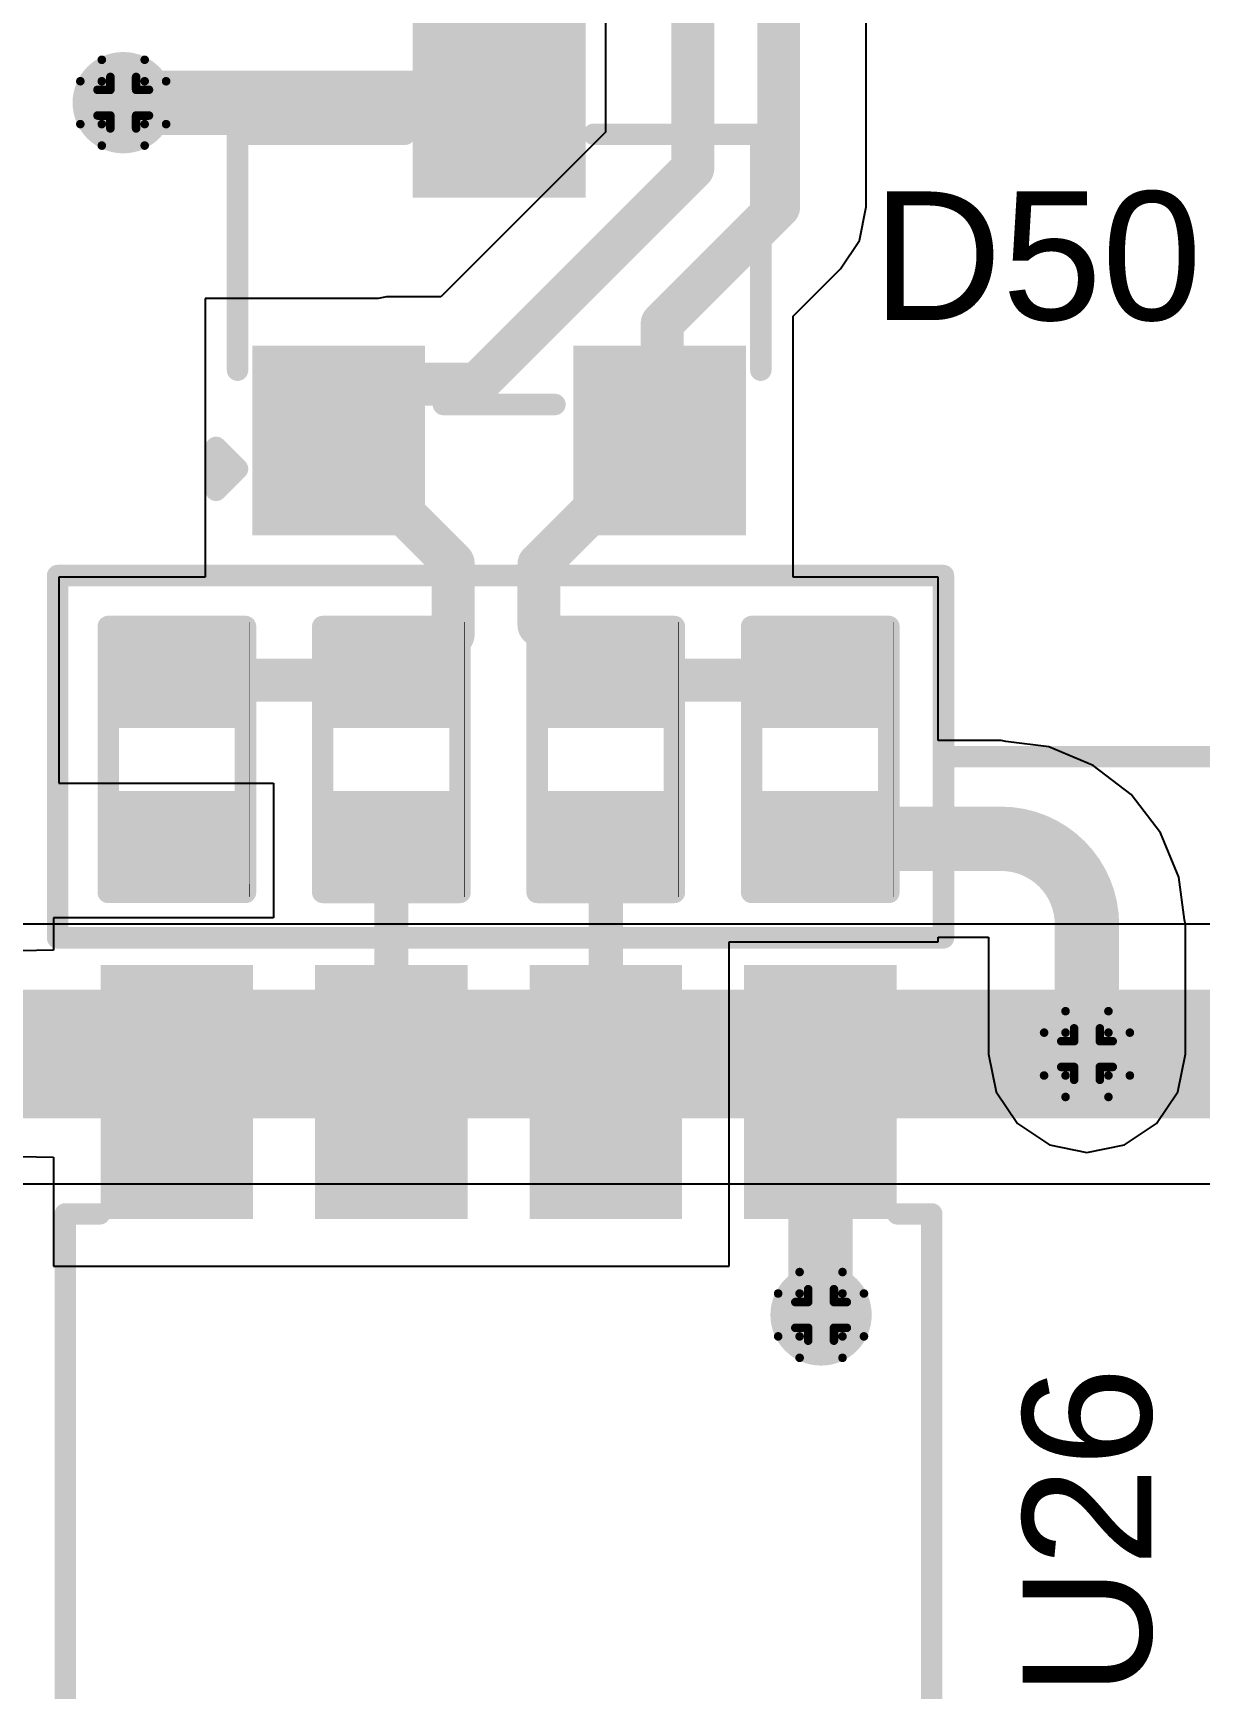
# Model space of a CAD drawing. Header units: inches. Extents: x -3 to 195, y 0 to 199.
# Drawn here: x 2.7543 to 3.0263, y 3.7268 to 4.1128 of the extents above; entities that cross this region are included whole.
import ezdxf

# ---------------------------------------------------------------- set-up
doc = ezdxf.new("R2010")
doc.units = ezdxf.units.IN
doc.header["$MEASUREMENT"] = 0
for name, color, linetype in [('Bottom Layer', 5, 'Continuous'), ('Drill Drawing', 1, 'Continuous'), ('Top Layer', 1, 'Continuous'), ('Top Overlay', 2, 'Continuous'), ('Top Paste', 8, 'Continuous'), ('Top Solder', 216, 'Continuous'), ('Via Holes', 16, 'Continuous')]:
    doc.layers.add(name, color=color, linetype=linetype)
doc.styles.add('Arial', font='', dxfattribs={"height": 0.2})
doc.styles.get('Arial').set_extended_font_data('Arial')

# ---------------------------------------------------------------- blocks, each defined once
blk = doc.blocks.new('SOP_8_7')
at = {"layer": 'Top Layer'}
for points in [[(-0.13385825, 0.08877955), (-0.08267715, 0.08877955), (-0.08267715, 0.06122045), (-0.13385825, 0.06122045)], [(0.08267715, 0.08877955), (0.13385825, 0.08877955), (0.13385825, 0.06122045), (0.08267715, 0.06122045)], [(-0.13385825, 0.03877955), (-0.08267715, 0.03877955), (-0.08267715, 0.01122045), (-0.13385825, 0.01122045)], [(0.08267715, 0.03877955), (0.13385825, 0.03877955), (0.13385825, 0.01122045), (0.08267715, 0.01122045)], [(-0.13385825, -0.01122045), (-0.08267715, -0.01122045), (-0.08267715, -0.03877955), (-0.13385825, -0.03877955)], [(0.08267715, -0.01122045), (0.13385825, -0.01122045), (0.13385825, -0.03877955), (0.08267715, -0.03877955)], [(-0.13385825, -0.06122045), (-0.08267715, -0.06122045), (-0.08267715, -0.08877955), (-0.13385825, -0.08877955)], [(0.08267715, -0.06122045), (0.13385825, -0.06122045), (0.13385825, -0.08877955), (0.08267715, -0.08877955)]]:
    blk.add_hatch(color=1, dxfattribs=at).paths.add_polyline_path(points)
at = {"layer": 'Top Overlay'}
blk.add_hatch(color=2, dxfattribs=at).paths.add_polyline_path([(-0.078082, 0.058), (-0.067082, 0.058), (-0.067082, 0.084), (-0.078082, 0.084)])
at = {"layer": 'Top Paste'}
for points in [[(-0.13385825, 0.08877955), (-0.08267715, 0.08877955), (-0.08267715, 0.06122045), (-0.13385825, 0.06122045)], [(0.08267715, 0.08877955), (0.13385825, 0.08877955), (0.13385825, 0.06122045), (0.08267715, 0.06122045)], [(-0.13385825, 0.03877955), (-0.08267715, 0.03877955), (-0.08267715, 0.01122045), (-0.13385825, 0.01122045)], [(0.08267715, 0.03877955), (0.13385825, 0.03877955), (0.13385825, 0.01122045), (0.08267715, 0.01122045)], [(-0.13385825, -0.01122045), (-0.08267715, -0.01122045), (-0.08267715, -0.03877955), (-0.13385825, -0.03877955)], [(0.08267715, -0.01122045), (0.13385825, -0.01122045), (0.13385825, -0.03877955), (0.08267715, -0.03877955)], [(-0.13385825, -0.06122045), (-0.08267715, -0.06122045), (-0.08267715, -0.08877955), (-0.13385825, -0.08877955)], [(0.08267715, -0.06122045), (0.13385825, -0.06122045), (0.13385825, -0.08877955), (0.08267715, -0.08877955)]]:
    blk.add_hatch(color=8, dxfattribs=at).paths.add_polyline_path(points)
at = {"layer": 'Top Solder'}
for points in [[(-0.13785825, 0.09277955), (-0.07867715, 0.09277955), (-0.07867715, 0.05722045), (-0.13785825, 0.05722045)], [(0.07867715, 0.09277955), (0.13785825, 0.09277955), (0.13785825, 0.05722045), (0.07867715, 0.05722045)], [(-0.13785825, 0.04277955), (-0.07867715, 0.04277955), (-0.07867715, 0.00722045), (-0.13785825, 0.00722045)], [(0.07867715, 0.04277955), (0.13785825, 0.04277955), (0.13785825, 0.00722045), (0.07867715, 0.00722045)], [(-0.13785825, -0.00722045), (-0.07867715, -0.00722045), (-0.07867715, -0.04277955), (-0.13785825, -0.04277955)], [(0.07867715, -0.00722045), (0.13785825, -0.00722045), (0.13785825, -0.04277955), (0.07867715, -0.04277955)], [(-0.13785825, -0.05722045), (-0.07867715, -0.05722045), (-0.07867715, -0.09277955), (-0.13785825, -0.09277955)], [(0.07867715, -0.05722045), (0.13785825, -0.05722045), (0.13785825, -0.09277955), (0.07867715, -0.09277955)]]:
    blk.add_hatch(color=216, dxfattribs=at).paths.add_polyline_path(points)
at = {"layer": 'Top Overlay', "const_width": 0.005}
for points in [[(-0.0801417, 0.101), (-0.0801417, 0.093)], [(-0.0801417, 0.101), (0.0798583, 0.101)], [(0.0798583, 0.101), (0.0798583, 0.093)], [(-0.1451417, 0.08), (-0.1451417, 0.07)], [(-0.1451417, 0.08), (-0.1401417, 0.075)], [(-0.1401417, 0.075), (-0.1451417, 0.07)], [(-0.0801417, -0.093), (-0.0801417, -0.101)], [(0.0798583, -0.093), (0.0798583, -0.101)], [(-0.0801417, -0.101), (0.0798583, -0.101)]]:
    blk.add_lwpolyline(points, dxfattribs=at)
at = {"layer": 'Top Overlay', "const_width": 0.0025}
for points in [[(-0.0813917, 0.101, 1), (-0.0788917, 0.101, 1)], [(-0.0813917, 0.101, 1), (-0.0788917, 0.101, 1)], [(0.0786083, 0.101, 1), (0.0811083, 0.101, 1)], [(0.0786083, 0.101, 1), (0.0811083, 0.101, 1)], [(-0.0813917, 0.093, 1), (-0.0788917, 0.093, 1)], [(0.0786083, 0.093, 1), (0.0811083, 0.093, 1)], [(-0.1463917, 0.08, 1), (-0.1438917, 0.08, 1)], [(-0.1463917, 0.08, 1), (-0.1438917, 0.08, 1)], [(-0.1413917, 0.075, 1), (-0.1388917, 0.075, 1)], [(-0.1413917, 0.075, 1), (-0.1388917, 0.075, 1)], [(-0.1463917, 0.07, 1), (-0.1438917, 0.07, 1)], [(-0.1463917, 0.07, 1), (-0.1438917, 0.07, 1)], [(-0.0813917, -0.093, 1), (-0.0788917, -0.093, 1)], [(0.0786083, -0.093, 1), (0.0811083, -0.093, 1)], [(-0.0813917, -0.101, 1), (-0.0788917, -0.101, 1)], [(-0.0813917, -0.101, 1), (-0.0788917, -0.101, 1)], [(0.0786083, -0.101, 1), (0.0811083, -0.101, 1)], [(0.0786083, -0.101, 1), (0.0811083, -0.101, 1)]]:
    blk.add_lwpolyline(points, format="xyb", close=True, dxfattribs=at)
blk = doc.blocks.new('R___0402_29')
at = {"layer": 'Top Layer'}
for points in [[(-0.0275002, -0.0125001), (-0.0275002, 0.0124999), (-0.0095002, 0.0124999), (-0.0095002, -0.0125001)], [(0.0094998, -0.0125001), (0.0094998, 0.0124999), (0.0274998, 0.0124999), (0.0274998, -0.0125001)]]:
    blk.add_hatch(color=1, dxfattribs=at).paths.add_polyline_path(points)
at = {"layer": 'Top Paste'}
for points in [[(-0.0275002, -0.0125001), (-0.0275002, 0.0124999), (-0.0095002, 0.0124999), (-0.0095002, -0.0125001)], [(0.0094998, -0.0125001), (0.0094998, 0.0124999), (0.0274998, 0.0124999), (0.0274998, -0.0125001)]]:
    blk.add_hatch(color=8, dxfattribs=at).paths.add_polyline_path(points)
at = {"layer": 'Top Solder'}
for points in [[(-0.0296656, -0.0146655), (-0.0296656, 0.0146653), (-0.0073348, 0.0146653), (-0.0073348, -0.0146655)], [(0.0073344, -0.0146655), (0.0073344, 0.0146653), (0.0296652, 0.0146653), (0.0296652, -0.0146655)]]:
    blk.add_hatch(color=216, dxfattribs=at).paths.add_polyline_path(points)
at = {"layer": 'Top Overlay'}
for points, const_width in [([(-0.0310002, 0.0159999), (0.0309998, 0.0159999)], 0.005), ([(-0.0310002, 0.0159999), (-0.0310002, -0.0160001)], 0.005), ([(0.0309998, 0.0159999), (0.0309998, -0.0160001)], 0.005), ([(-0.0310002, -0.0160001), (0.0309998, -0.0160001)], 0.005), ([(-0.0320002, -0.017), (0.0319998, -0.0170001)], 0.000127)]:
    blk.add_lwpolyline(points, dxfattribs=dict(at, const_width=const_width))
for points, const_width in [([(-0.0322502, 0.0159999, 1), (-0.0297502, 0.0159999, 1)], 0.0025), ([(-0.0322502, 0.0159999, 1), (-0.0297502, 0.0159999, 1)], 0.0025), ([(0.0297498, 0.0159999, 1), (0.0322498, 0.0159999, 1)], 0.0025), ([(0.0297498, 0.0159999, 1), (0.0322498, 0.0159999, 1)], 0.0025), ([(-0.0322502, -0.0160001, 1), (-0.0297502, -0.0160001, 1)], 0.0025), ([(-0.0322502, -0.0160001, 1), (-0.0297502, -0.0160001, 1)], 0.0025), ([(0.0297498, -0.0160001, 1), (0.0322498, -0.0160001, 1)], 0.0025), ([(0.0297498, -0.0160001, 1), (0.0322498, -0.0160001, 1)], 0.0025), ([(-0.0320319, -0.017, 1), (-0.0319685, -0.017, 1)], 6.35e-05), ([(0.0319681, -0.0170001, 1), (0.0320315, -0.0170001, 1)], 6.35e-05)]:
    blk.add_lwpolyline(points, format="xyb", close=True, dxfattribs=dict(at, const_width=const_width))
blk = doc.blocks.new('R___0402_31')
at = {"layer": 'Top Layer'}
for points in [[(-0.0274998, -0.0124998), (-0.0274998, 0.0125002), (-0.0094998, 0.0125002), (-0.0094998, -0.0124998)], [(0.0095002, -0.0124998), (0.0095002, 0.0125002), (0.0275002, 0.0125002), (0.0275002, -0.0124998)]]:
    blk.add_hatch(color=1, dxfattribs=at).paths.add_polyline_path(points)
at = {"layer": 'Top Paste'}
for points in [[(-0.0274998, -0.0124998), (-0.0274998, 0.0125002), (-0.0094998, 0.0125002), (-0.0094998, -0.0124998)], [(0.0095002, -0.0124998), (0.0095002, 0.0125002), (0.0275002, 0.0125002), (0.0275002, -0.0124998)]]:
    blk.add_hatch(color=8, dxfattribs=at).paths.add_polyline_path(points)
at = {"layer": 'Top Solder'}
for points in [[(-0.0296652, -0.0146652), (-0.0296652, 0.0146656), (-0.0073344, 0.0146656), (-0.0073344, -0.0146652)], [(0.0073348, -0.0146652), (0.0073348, 0.0146656), (0.0296656, 0.0146656), (0.0296656, -0.0146652)]]:
    blk.add_hatch(color=216, dxfattribs=at).paths.add_polyline_path(points)
at = {"layer": 'Top Overlay'}
for points, const_width in [([(-0.0309998, 0.0160002), (-0.0309998, -0.0159998)], 0.005), ([(-0.0309998, 0.0160002), (0.0310002, 0.0160002)], 0.005), ([(0.0310002, 0.0160002), (0.0310002, -0.0159998)], 0.005), ([(-0.0309998, -0.0159998), (0.0310002, -0.0159998)], 0.005), ([(-0.0319998, -0.0169998), (0.0320002, -0.0169998)], 0.000127)]:
    blk.add_lwpolyline(points, dxfattribs=dict(at, const_width=const_width))
for points, const_width in [([(-0.0322498, 0.0160002, 1), (-0.0297498, 0.0160002, 1)], 0.0025), ([(-0.0322498, 0.0160002, 1), (-0.0297498, 0.0160002, 1)], 0.0025), ([(0.0297502, 0.0160002, 1), (0.0322502, 0.0160002, 1)], 0.0025), ([(0.0297502, 0.0160002, 1), (0.0322502, 0.0160002, 1)], 0.0025), ([(-0.0322498, -0.0159998, 1), (-0.0297498, -0.0159998, 1)], 0.0025), ([(-0.0322498, -0.0159998, 1), (-0.0297498, -0.0159998, 1)], 0.0025), ([(0.0297502, -0.0159998, 1), (0.0322502, -0.0159998, 1)], 0.0025), ([(0.0297502, -0.0159998, 1), (0.0322502, -0.0159998, 1)], 0.0025), ([(-0.0320315, -0.0169998, 1), (-0.0319681, -0.0169998, 1)], 6.35e-05), ([(0.0319685, -0.0169998, 1), (0.0320319, -0.0169998, 1)], 6.35e-05)]:
    blk.add_lwpolyline(points, format="xyb", close=True, dxfattribs=dict(at, const_width=const_width))
blk = doc.blocks.new('R___0402_32')
at = {"layer": 'Top Layer'}
for points in [[(-0.0275002, -0.0125), (-0.0275002, 0.0125), (-0.0095002, 0.0125), (-0.0095002, -0.0125)], [(0.0094998, -0.0125), (0.0094998, 0.0125), (0.0274998, 0.0125), (0.0274998, -0.0125)]]:
    blk.add_hatch(color=1, dxfattribs=at).paths.add_polyline_path(points)
at = {"layer": 'Top Paste'}
for points in [[(-0.0275002, -0.0125), (-0.0275002, 0.0125), (-0.0095002, 0.0125), (-0.0095002, -0.0125)], [(0.0094998, -0.0125), (0.0094998, 0.0125), (0.0274998, 0.0125), (0.0274998, -0.0125)]]:
    blk.add_hatch(color=8, dxfattribs=at).paths.add_polyline_path(points)
at = {"layer": 'Top Solder'}
for points in [[(-0.0296656, -0.0146654), (-0.0296656, 0.0146654), (-0.0073348, 0.0146654), (-0.0073348, -0.0146654)], [(0.0073344, -0.0146654), (0.0073344, 0.0146654), (0.0296652, 0.0146654), (0.0296652, -0.0146654)]]:
    blk.add_hatch(color=216, dxfattribs=at).paths.add_polyline_path(points)
at = {"layer": 'Top Overlay'}
for points, const_width in [([(-0.0310002, 0.0160001), (0.0309998, 0.016)], 0.005), ([(-0.0310002, 0.0160001), (-0.0310002, -0.0160001)], 0.005), ([(0.0309998, 0.016), (0.0309998, -0.016)], 0.005), ([(0.0309998, -0.016), (-0.0310002, -0.0160001)], 0.005), ([(-0.0320002, -0.017), (0.0319998, -0.017)], 0.000127)]:
    blk.add_lwpolyline(points, dxfattribs=dict(at, const_width=const_width))
for points, const_width in [([(-0.0322502, 0.0160001, 1), (-0.0297502, 0.0160001, 1)], 0.0025), ([(-0.0322502, 0.0160001, 1), (-0.0297502, 0.0160001, 1)], 0.0025), ([(0.0297498, 0.016, 1), (0.0322498, 0.016, 1)], 0.0025), ([(0.0297498, 0.016, 1), (0.0322498, 0.016, 1)], 0.0025), ([(-0.0322502, -0.0160001, 1), (-0.0297502, -0.0160001, 1)], 0.0025), ([(-0.0322502, -0.0160001, 1), (-0.0297502, -0.0160001, 1)], 0.0025), ([(0.0297498, -0.016, 1), (0.0322498, -0.016, 1)], 0.0025), ([(0.0297498, -0.016, 1), (0.0322498, -0.016, 1)], 0.0025), ([(-0.0320319, -0.017, 1), (-0.0319685, -0.017, 1)], 6.35e-05), ([(0.0319681, -0.017, 1), (0.0320315, -0.017, 1)], 6.35e-05)]:
    blk.add_lwpolyline(points, format="xyb", close=True, dxfattribs=dict(at, const_width=const_width))
blk = doc.blocks.new('R___0402_33')
at = {"layer": 'Top Layer'}
for points in [[(-0.0274998, -0.0124998), (-0.0274998, 0.0125002), (-0.0094998, 0.0125002), (-0.0094998, -0.0124998)], [(0.0095002, -0.0124998), (0.0095002, 0.0125002), (0.0275002, 0.0125002), (0.0275002, -0.0124998)]]:
    blk.add_hatch(color=1, dxfattribs=at).paths.add_polyline_path(points)
at = {"layer": 'Top Paste'}
for points in [[(-0.0274998, -0.0124998), (-0.0274998, 0.0125002), (-0.0094998, 0.0125002), (-0.0094998, -0.0124998)], [(0.0095002, -0.0124998), (0.0095002, 0.0125002), (0.0275002, 0.0125002), (0.0275002, -0.0124998)]]:
    blk.add_hatch(color=8, dxfattribs=at).paths.add_polyline_path(points)
at = {"layer": 'Top Solder'}
for points in [[(-0.0296652, -0.0146652), (-0.0296652, 0.0146656), (-0.0073344, 0.0146656), (-0.0073344, -0.0146652)], [(0.0073348, -0.0146652), (0.0073348, 0.0146656), (0.0296656, 0.0146656), (0.0296656, -0.0146652)]]:
    blk.add_hatch(color=216, dxfattribs=at).paths.add_polyline_path(points)
at = {"layer": 'Top Overlay'}
for points, const_width in [([(-0.0309998, 0.0160002), (-0.0309998, -0.0159998)], 0.005), ([(-0.0309998, 0.0160002), (0.0310002, 0.0160002)], 0.005), ([(0.0310002, 0.0160002), (0.0310002, -0.0159998)], 0.005), ([(-0.0309998, -0.0159998), (0.0310002, -0.0159998)], 0.005), ([(-0.0319998, -0.0169998), (0.0320002, -0.0169998)], 0.000127)]:
    blk.add_lwpolyline(points, dxfattribs=dict(at, const_width=const_width))
for points, const_width in [([(-0.0322498, 0.0160002, 1), (-0.0297498, 0.0160002, 1)], 0.0025), ([(-0.0322498, 0.0160002, 1), (-0.0297498, 0.0160002, 1)], 0.0025), ([(0.0297502, 0.0160002, 1), (0.0322502, 0.0160002, 1)], 0.0025), ([(0.0297502, 0.0160002, 1), (0.0322502, 0.0160002, 1)], 0.0025), ([(-0.0322498, -0.0159998, 1), (-0.0297498, -0.0159998, 1)], 0.0025), ([(-0.0322498, -0.0159998, 1), (-0.0297498, -0.0159998, 1)], 0.0025), ([(0.0297502, -0.0159998, 1), (0.0322502, -0.0159998, 1)], 0.0025), ([(0.0297502, -0.0159998, 1), (0.0322502, -0.0159998, 1)], 0.0025), ([(-0.0320315, -0.0169998, 1), (-0.0319681, -0.0169998, 1)], 6.35e-05), ([(0.0319685, -0.0169998, 1), (0.0320319, -0.0169998, 1)], 6.35e-05)]:
    blk.add_lwpolyline(points, format="xyb", close=True, dxfattribs=dict(at, const_width=const_width))
blk = doc.blocks.new('SOT_23_106')
at = {"layer": 'Top Layer'}
for points in [[(-0.01614175, 0.05747965), (0.01614175, 0.05747965), (0.01614175, 0.02125915), (-0.01614175, 0.02125915)], [(-0.05354385, -0.02126025), (-0.02126035, -0.02126025), (-0.02126035, -0.05748075), (-0.05354385, -0.05748075)], [(0.02126035, -0.02126025), (0.05354385, -0.02126025), (0.05354385, -0.05748075), (0.02126035, -0.05748075)]]:
    blk.add_hatch(color=1, dxfattribs=at).paths.add_polyline_path(points)
at = {"layer": 'Top Paste'}
for points in [[(-0.01614175, 0.05747965), (0.01614175, 0.05747965), (0.01614175, 0.02125915), (-0.01614175, 0.02125915)], [(-0.05354385, -0.02126025), (-0.02126035, -0.02126025), (-0.02126035, -0.05748075), (-0.05354385, -0.05748075)], [(0.02126035, -0.02126025), (0.05354385, -0.02126025), (0.05354385, -0.05748075), (0.02126035, -0.05748075)]]:
    blk.add_hatch(color=8, dxfattribs=at).paths.add_polyline_path(points)
at = {"layer": 'Top Solder'}
for points in [[(-0.02014175, 0.06147965), (0.02014175, 0.06147965), (0.02014175, 0.01725915), (-0.02014175, 0.01725915)], [(-0.05754385, -0.01726025), (-0.01726035, -0.01726025), (-0.01726035, -0.06148075), (-0.05754385, -0.06148075)], [(0.01726035, -0.01726025), (0.05754385, -0.01726025), (0.05754385, -0.06148075), (0.01726035, -0.06148075)]]:
    blk.add_hatch(color=216, dxfattribs=at).paths.add_polyline_path(points)
at = {"layer": 'Top Overlay', "const_width": 0.005}
for points in [[(-0.0610001, 0.0319995), (-0.061, -0.0230005)], [(-0.0610001, 0.0319995), (-0.022, 0.0319995)], [(0.022, 0.0319995), (0.0610001, 0.0319995)], [(0.061, -0.0230005), (0.0610001, 0.0319995)], [(-0.013, -0.0310006), (0.013, -0.0310006)], [(-0.066, -0.0410005), (-0.061, -0.0460005)], [(-0.066, -0.0410005), (-0.0659999, -0.0510005)], [(-0.0659999, -0.0510005), (-0.061, -0.0460005)]]:
    blk.add_lwpolyline(points, dxfattribs=at)
at = {"layer": 'Top Overlay', "const_width": 0.0025}
for points in [[(-0.0622501, 0.0319995, 1), (-0.0597501, 0.0319995, 1)], [(-0.0622501, 0.0319995, 1), (-0.0597501, 0.0319995, 1)], [(-0.02325, 0.0319995, 1), (-0.02075, 0.0319995, 1)], [(0.02075, 0.0319995, 1), (0.02325, 0.0319995, 1)], [(0.0597501, 0.0319995, 1), (0.0622501, 0.0319995, 1)], [(0.0597501, 0.0319995, 1), (0.0622501, 0.0319995, 1)], [(-0.06225, -0.0230005, 1), (-0.05975, -0.0230005, 1)], [(0.05975, -0.0230005, 1), (0.06225, -0.0230005, 1)], [(-0.01425, -0.0310006, 1), (-0.01175, -0.0310006, 1)], [(0.01175, -0.0310006, 1), (0.01425, -0.0310006, 1)], [(-0.06725, -0.0410005, 1), (-0.06475, -0.0410005, 1)], [(-0.06725, -0.0410005, 1), (-0.06475, -0.0410005, 1)], [(-0.06225, -0.0460005, 1), (-0.05975, -0.0460005, 1)], [(-0.06225, -0.0460005, 1), (-0.05975, -0.0460005, 1)], [(-0.0672499, -0.0510005, 1), (-0.0647499, -0.0510005, 1)], [(-0.0672499, -0.0510005, 1), (-0.0647499, -0.0510005, 1)]]:
    blk.add_lwpolyline(points, format="xyb", close=True, dxfattribs=at)

msp = doc.modelspace()

# ---------------------------------------------------------------- hatches: boundary and pattern name
at = {"layer": 'Bottom Layer'}
h = msp.add_hatch(color=5, dxfattribs=at)
edge = h.paths.add_edge_path()
edge.add_arc((2.7753096, 4.0966286), 0.011811, 0, 360)
h = msp.add_hatch(color=5, dxfattribs=at)
edge = h.paths.add_edge_path()
edge.add_arc((3, 3.874819), 0.011811, 0, 360)
h = msp.add_hatch(color=5, dxfattribs=at)
edge = h.paths.add_edge_path()
edge.add_arc((2.938, 3.814), 0.011811, 0, 360)
at = {"layer": 'Top Layer'}
h = msp.add_hatch(color=1, dxfattribs=at)
edge = h.paths.add_edge_path()
edge.add_arc((2.7753096, 4.0966286), 0.011811, 0, 360)
h = msp.add_hatch(color=1, dxfattribs=at)
edge = h.paths.add_edge_path()
edge.add_arc((3, 3.874819), 0.011811, 0, 360)
h = msp.add_hatch(color=1, dxfattribs=at)
edge = h.paths.add_edge_path()
edge.add_arc((2.938, 3.814), 0.011811, 0, 360)
at = {"layer": 'Via Holes'}
h = msp.add_hatch(color=7, dxfattribs=at)
edge = h.paths.add_edge_path()
edge.add_arc((2.7753096, 4.0966286), 0.0059055, 0, 360)
h = msp.add_hatch(color=7, dxfattribs=at)
edge = h.paths.add_edge_path()
edge.add_arc((3, 3.874819), 0.0059055, 0, 360)
h = msp.add_hatch(color=7, dxfattribs=at)
edge = h.paths.add_edge_path()
edge.add_arc((2.938, 3.814), 0.0059055, 0, 360)

# ---------------------------------------------------------------- linework, layer by layer
at = {"layer": 'Bottom Layer'}
for p, q in [((3.309026, 3.9050779), (2.6857932, 3.9050779)), ((2.6857932, 3.8445601), (3.309026, 3.8445601))]:
    msp.add_line(p, q, dxfattribs=at)
at = {"layer": 'Bottom Layer', "const_width": 0.03}
for points in [[(2.6857932, 3.874819), (3, 3.874819)], [(3, 3.874819), (3.309026, 3.874819)]]:
    msp.add_lwpolyline(points, dxfattribs=at)
at = {"layer": 'Bottom Layer', "const_width": 0.015}
msp.add_lwpolyline([(2.9925, 3.874819, 1), (3.0075, 3.874819, 1)], format="xyb", close=True, dxfattribs=at)
msp.add_lwpolyline([(2.9925, 3.874819, 1), (3.0075, 3.874819, 1)], format="xyb", close=True, dxfattribs=at)
at = {"layer": 'Drill Drawing', "const_width": 0.002}
for points in [[(2.7703096, 4.1016286), (2.7703096, 4.1066286)], [(2.7703096, 4.1066286), (2.7803096, 4.1066286)], [(2.7803096, 4.1016286), (2.7803096, 4.1066286)], [(2.7723096, 4.0996286), (2.7723096, 4.1026286)], [(2.7723096, 4.1026286), (2.7783096, 4.1026286)], [(2.7783096, 4.0996286), (2.7783096, 4.1026286)], [(2.7653096, 4.0916286), (2.7653096, 4.1016286)], [(2.7653096, 4.1016286), (2.7703096, 4.1016286)], [(2.7693096, 4.0936286), (2.7693096, 4.0996286)], [(2.7693096, 4.0996286), (2.7723096, 4.0996286)], [(2.7783096, 4.0996286), (2.7813096, 4.0996286)], [(2.7803096, 4.1016286), (2.7853096, 4.1016286)], [(2.7813096, 4.0936286), (2.7813096, 4.0996286)], [(2.7853096, 4.0916286), (2.7853096, 4.1016286)], [(2.7653096, 4.0916286), (2.7703096, 4.0916286)], [(2.7693096, 4.0936286), (2.7723096, 4.0936286)], [(2.7703096, 4.0866286), (2.7703096, 4.0916286)], [(2.7723096, 4.0906286), (2.7723096, 4.0936286)], [(2.7783096, 4.0936286), (2.7813096, 4.0936286)], [(2.7783096, 4.0906286), (2.7783096, 4.0936286)], [(2.7803096, 4.0916286), (2.7853096, 4.0916286)], [(2.7803096, 4.0866286), (2.7803096, 4.0916286)], [(2.7723096, 4.0906286), (2.7783096, 4.0906286)], [(2.7703096, 4.0866286), (2.7803096, 4.0866286)], [(2.995, 3.879819), (2.995, 3.884819)], [(2.995, 3.884819), (3.005, 3.884819)], [(3.005, 3.879819), (3.005, 3.884819)], [(2.99, 3.869819), (2.99, 3.879819)], [(2.99, 3.879819), (2.995, 3.879819)], [(2.997, 3.877819), (2.997, 3.880819)], [(2.997, 3.880819), (3.003, 3.880819)], [(3.003, 3.877819), (3.003, 3.880819)], [(3.005, 3.879819), (3.01, 3.879819)], [(3.01, 3.869819), (3.01, 3.879819)], [(2.994, 3.871819), (2.994, 3.877819)], [(2.994, 3.877819), (2.997, 3.877819)], [(3.003, 3.877819), (3.006, 3.877819)], [(3.006, 3.871819), (3.006, 3.877819)], [(2.994, 3.871819), (2.997, 3.871819)], [(2.997, 3.868819), (2.997, 3.871819)], [(3.003, 3.871819), (3.006, 3.871819)], [(3.003, 3.868819), (3.003, 3.871819)], [(2.99, 3.869819), (2.995, 3.869819)], [(2.995, 3.864819), (2.995, 3.869819)], [(2.997, 3.868819), (3.003, 3.868819)], [(3.005, 3.869819), (3.01, 3.869819)], [(3.005, 3.864819), (3.005, 3.869819)], [(2.995, 3.864819), (3.005, 3.864819)], [(2.933, 3.819), (2.933, 3.824)], [(2.933, 3.824), (2.943, 3.824)], [(2.943, 3.819), (2.943, 3.824)], [(2.928, 3.809), (2.928, 3.819)], [(2.928, 3.819), (2.933, 3.819)], [(2.932, 3.811), (2.932, 3.817)], [(2.932, 3.817), (2.935, 3.817)], [(2.935, 3.817), (2.935, 3.82)], [(2.935, 3.82), (2.941, 3.82)], [(2.941, 3.817), (2.941, 3.82)], [(2.941, 3.817), (2.944, 3.817)], [(2.943, 3.819), (2.948, 3.819)], [(2.944, 3.811), (2.944, 3.817)], [(2.948, 3.809), (2.948, 3.819)], [(2.932, 3.811), (2.935, 3.811)], [(2.935, 3.808), (2.935, 3.811)], [(2.941, 3.811), (2.944, 3.811)], [(2.941, 3.808), (2.941, 3.811)], [(2.928, 3.809), (2.933, 3.809)], [(2.933, 3.804), (2.933, 3.809)], [(2.935, 3.808), (2.941, 3.808)], [(2.943, 3.809), (2.948, 3.809)], [(2.943, 3.804), (2.943, 3.809)], [(2.933, 3.804), (2.943, 3.804)]]:
    msp.add_lwpolyline(points, dxfattribs=at)
at = {"layer": 'Drill Drawing', "const_width": 0.001}
for points in [[(2.7698096, 4.1066286, 1), (2.7708096, 4.1066286, 1)], [(2.7698096, 4.1066286, 1), (2.7708096, 4.1066286, 1)], [(2.7798096, 4.1066286, 1), (2.7808096, 4.1066286, 1)], [(2.7798096, 4.1066286, 1), (2.7808096, 4.1066286, 1)], [(2.7718096, 4.1026286, 1), (2.7728096, 4.1026286, 1)], [(2.7718096, 4.1026286, 1), (2.7728096, 4.1026286, 1)], [(2.7778096, 4.1026286, 1), (2.7788096, 4.1026286, 1)], [(2.7778096, 4.1026286, 1), (2.7788096, 4.1026286, 1)], [(2.7648096, 4.1016286, 1), (2.7658096, 4.1016286, 1)], [(2.7648096, 4.1016286, 1), (2.7658096, 4.1016286, 1)], [(2.7688096, 4.0996286, 1), (2.7698096, 4.0996286, 1)], [(2.7688096, 4.0996286, 1), (2.7698096, 4.0996286, 1)], [(2.7698096, 4.1016286, 1), (2.7708096, 4.1016286, 1)], [(2.7698096, 4.1016286, 1), (2.7708096, 4.1016286, 1)], [(2.7718096, 4.0996286, 1), (2.7728096, 4.0996286, 1)], [(2.7718096, 4.0996286, 1), (2.7728096, 4.0996286, 1)], [(2.7778096, 4.0996286, 1), (2.7788096, 4.0996286, 1)], [(2.7778096, 4.0996286, 1), (2.7788096, 4.0996286, 1)], [(2.7798096, 4.1016286, 1), (2.7808096, 4.1016286, 1)], [(2.7798096, 4.1016286, 1), (2.7808096, 4.1016286, 1)], [(2.7808096, 4.0996286, 1), (2.7818096, 4.0996286, 1)], [(2.7808096, 4.0996286, 1), (2.7818096, 4.0996286, 1)], [(2.7848096, 4.1016286, 1), (2.7858096, 4.1016286, 1)], [(2.7848096, 4.1016286, 1), (2.7858096, 4.1016286, 1)], [(2.7648096, 4.0916286, 1), (2.7658096, 4.0916286, 1)], [(2.7648096, 4.0916286, 1), (2.7658096, 4.0916286, 1)], [(2.7688096, 4.0936286, 1), (2.7698096, 4.0936286, 1)], [(2.7688096, 4.0936286, 1), (2.7698096, 4.0936286, 1)], [(2.7698096, 4.0916286, 1), (2.7708096, 4.0916286, 1)], [(2.7698096, 4.0916286, 1), (2.7708096, 4.0916286, 1)], [(2.7718096, 4.0936286, 1), (2.7728096, 4.0936286, 1)], [(2.7718096, 4.0936286, 1), (2.7728096, 4.0936286, 1)], [(2.7778096, 4.0936286, 1), (2.7788096, 4.0936286, 1)], [(2.7778096, 4.0936286, 1), (2.7788096, 4.0936286, 1)], [(2.7798096, 4.0916286, 1), (2.7808096, 4.0916286, 1)], [(2.7798096, 4.0916286, 1), (2.7808096, 4.0916286, 1)], [(2.7808096, 4.0936286, 1), (2.7818096, 4.0936286, 1)], [(2.7808096, 4.0936286, 1), (2.7818096, 4.0936286, 1)], [(2.7848096, 4.0916286, 1), (2.7858096, 4.0916286, 1)], [(2.7848096, 4.0916286, 1), (2.7858096, 4.0916286, 1)], [(2.7718096, 4.0906286, 1), (2.7728096, 4.0906286, 1)], [(2.7718096, 4.0906286, 1), (2.7728096, 4.0906286, 1)], [(2.7778096, 4.0906286, 1), (2.7788096, 4.0906286, 1)], [(2.7778096, 4.0906286, 1), (2.7788096, 4.0906286, 1)], [(2.7698096, 4.0866286, 1), (2.7708096, 4.0866286, 1)], [(2.7698096, 4.0866286, 1), (2.7708096, 4.0866286, 1)], [(2.7798096, 4.0866286, 1), (2.7808096, 4.0866286, 1)], [(2.7798096, 4.0866286, 1), (2.7808096, 4.0866286, 1)], [(2.9945, 3.884819, 1), (2.9955, 3.884819, 1)], [(2.9945, 3.884819, 1), (2.9955, 3.884819, 1)], [(3.0045, 3.884819, 1), (3.0055, 3.884819, 1)], [(3.0045, 3.884819, 1), (3.0055, 3.884819, 1)], [(2.9895, 3.879819, 1), (2.9905, 3.879819, 1)], [(2.9895, 3.879819, 1), (2.9905, 3.879819, 1)], [(2.9945, 3.879819, 1), (2.9955, 3.879819, 1)], [(2.9945, 3.879819, 1), (2.9955, 3.879819, 1)], [(2.9965, 3.880819, 1), (2.9975, 3.880819, 1)], [(2.9965, 3.880819, 1), (2.9975, 3.880819, 1)], [(3.0025, 3.880819, 1), (3.0035, 3.880819, 1)], [(3.0025, 3.880819, 1), (3.0035, 3.880819, 1)], [(3.0045, 3.879819, 1), (3.0055, 3.879819, 1)], [(3.0045, 3.879819, 1), (3.0055, 3.879819, 1)], [(3.0095, 3.879819, 1), (3.0105, 3.879819, 1)], [(3.0095, 3.879819, 1), (3.0105, 3.879819, 1)], [(2.9935, 3.877819, 1), (2.9945, 3.877819, 1)], [(2.9935, 3.877819, 1), (2.9945, 3.877819, 1)], [(2.9965, 3.877819, 1), (2.9975, 3.877819, 1)], [(2.9965, 3.877819, 1), (2.9975, 3.877819, 1)], [(3.0025, 3.877819, 1), (3.0035, 3.877819, 1)], [(3.0025, 3.877819, 1), (3.0035, 3.877819, 1)], [(3.0055, 3.877819, 1), (3.0065, 3.877819, 1)], [(3.0055, 3.877819, 1), (3.0065, 3.877819, 1)], [(2.9935, 3.871819, 1), (2.9945, 3.871819, 1)], [(2.9935, 3.871819, 1), (2.9945, 3.871819, 1)], [(2.9965, 3.871819, 1), (2.9975, 3.871819, 1)], [(2.9965, 3.871819, 1), (2.9975, 3.871819, 1)], [(3.0025, 3.871819, 1), (3.0035, 3.871819, 1)], [(3.0025, 3.871819, 1), (3.0035, 3.871819, 1)], [(3.0055, 3.871819, 1), (3.0065, 3.871819, 1)], [(3.0055, 3.871819, 1), (3.0065, 3.871819, 1)], [(2.9895, 3.869819, 1), (2.9905, 3.869819, 1)], [(2.9895, 3.869819, 1), (2.9905, 3.869819, 1)], [(2.9945, 3.869819, 1), (2.9955, 3.869819, 1)], [(2.9945, 3.869819, 1), (2.9955, 3.869819, 1)], [(2.9965, 3.868819, 1), (2.9975, 3.868819, 1)], [(2.9965, 3.868819, 1), (2.9975, 3.868819, 1)], [(3.0025, 3.868819, 1), (3.0035, 3.868819, 1)], [(3.0025, 3.868819, 1), (3.0035, 3.868819, 1)], [(3.0045, 3.869819, 1), (3.0055, 3.869819, 1)], [(3.0045, 3.869819, 1), (3.0055, 3.869819, 1)], [(3.0095, 3.869819, 1), (3.0105, 3.869819, 1)], [(3.0095, 3.869819, 1), (3.0105, 3.869819, 1)], [(2.9945, 3.864819, 1), (2.9955, 3.864819, 1)], [(2.9945, 3.864819, 1), (2.9955, 3.864819, 1)], [(3.0045, 3.864819, 1), (3.0055, 3.864819, 1)], [(3.0045, 3.864819, 1), (3.0055, 3.864819, 1)], [(2.9325, 3.824, 1), (2.9335, 3.824, 1)], [(2.9325, 3.824, 1), (2.9335, 3.824, 1)], [(2.9425, 3.824, 1), (2.9435, 3.824, 1)], [(2.9425, 3.824, 1), (2.9435, 3.824, 1)], [(2.9275, 3.819, 1), (2.9285, 3.819, 1)], [(2.9275, 3.819, 1), (2.9285, 3.819, 1)], [(2.9315, 3.817, 1), (2.9325, 3.817, 1)], [(2.9315, 3.817, 1), (2.9325, 3.817, 1)], [(2.9325, 3.819, 1), (2.9335, 3.819, 1)], [(2.9325, 3.819, 1), (2.9335, 3.819, 1)], [(2.9345, 3.82, 1), (2.9355, 3.82, 1)], [(2.9345, 3.82, 1), (2.9355, 3.82, 1)], [(2.9345, 3.817, 1), (2.9355, 3.817, 1)], [(2.9345, 3.817, 1), (2.9355, 3.817, 1)], [(2.9405, 3.82, 1), (2.9415, 3.82, 1)], [(2.9405, 3.82, 1), (2.9415, 3.82, 1)], [(2.9405, 3.817, 1), (2.9415, 3.817, 1)], [(2.9405, 3.817, 1), (2.9415, 3.817, 1)], [(2.9425, 3.819, 1), (2.9435, 3.819, 1)], [(2.9425, 3.819, 1), (2.9435, 3.819, 1)], [(2.9435, 3.817, 1), (2.9445, 3.817, 1)], [(2.9435, 3.817, 1), (2.9445, 3.817, 1)], [(2.9475, 3.819, 1), (2.9485, 3.819, 1)], [(2.9475, 3.819, 1), (2.9485, 3.819, 1)], [(2.9315, 3.811, 1), (2.9325, 3.811, 1)], [(2.9315, 3.811, 1), (2.9325, 3.811, 1)], [(2.9345, 3.811, 1), (2.9355, 3.811, 1)], [(2.9345, 3.811, 1), (2.9355, 3.811, 1)], [(2.9405, 3.811, 1), (2.9415, 3.811, 1)], [(2.9405, 3.811, 1), (2.9415, 3.811, 1)], [(2.9435, 3.811, 1), (2.9445, 3.811, 1)], [(2.9435, 3.811, 1), (2.9445, 3.811, 1)], [(2.9275, 3.809, 1), (2.9285, 3.809, 1)], [(2.9275, 3.809, 1), (2.9285, 3.809, 1)], [(2.9325, 3.809, 1), (2.9335, 3.809, 1)], [(2.9325, 3.809, 1), (2.9335, 3.809, 1)], [(2.9345, 3.808, 1), (2.9355, 3.808, 1)], [(2.9345, 3.808, 1), (2.9355, 3.808, 1)], [(2.9405, 3.808, 1), (2.9415, 3.808, 1)], [(2.9405, 3.808, 1), (2.9415, 3.808, 1)], [(2.9425, 3.809, 1), (2.9435, 3.809, 1)], [(2.9425, 3.809, 1), (2.9435, 3.809, 1)], [(2.9475, 3.809, 1), (2.9485, 3.809, 1)], [(2.9475, 3.809, 1), (2.9485, 3.809, 1)], [(2.9325, 3.804, 1), (2.9335, 3.804, 1)], [(2.9325, 3.804, 1), (2.9335, 3.804, 1)], [(2.9425, 3.804, 1), (2.9435, 3.804, 1)], [(2.9425, 3.804, 1), (2.9435, 3.804, 1)]]:
    msp.add_lwpolyline(points, format="xyb", close=True, dxfattribs=at)
at = {"layer": 'Top Layer'}
for p, q in [((2.9485057, 4.0723108), (2.9485057, 4.1778829)), ((2.8877221, 4.1611521), (2.8877221, 4.0897633)), ((2.8877221, 4.0897633), (2.8493496, 4.0513908)), ((2.9469535, 4.0645067), (2.9485058, 4.0723103)), ((2.9485058, 4.0723103), (2.9485057, 4.0723108)), ((2.9425331, 4.0578911), (2.9469535, 4.0645067)), ((2.9314975, 4.0468556), (2.9425328, 4.0578909)), ((2.9425328, 4.0578909), (2.9425331, 4.0578911)), ((2.8347231, 4.0509989), (2.7944099, 4.0509989)), ((2.7944099, 4.0509989), (2.7944099, 3.9860044)), ((2.8366934, 4.0513908), (2.8347231, 4.0509989)), ((2.8493496, 4.0513908), (2.8366934, 4.0513908)), ((2.9314975, 3.9860076), (2.9314975, 4.0468556)), ((2.7944099, 3.9860044), (2.7603096, 3.9860044)), ((2.7603096, 3.9860044), (2.7603096, 3.9380044)), ((2.9653095, 3.9860076), (2.9314975, 3.9860076)), ((2.9653095, 3.9479484), (2.9653095, 3.9860076)), ((2.9799924, 3.9479484), (2.9653095, 3.9479484)), ((2.9810925, 3.9477296), (2.9799924, 3.9479484)), ((2.9910891, 3.9464135), (2.9810925, 3.9477296)), ((3.0014296, 3.9421303), (2.9910891, 3.9464135)), ((3.0103092, 3.9353168), (3.0014296, 3.9421303)), ((2.7603096, 3.9380044), (2.8103127, 3.9380044)), ((2.8103127, 3.9380044), (2.8103127, 3.9065585)), ((3.0171227, 3.9264372), (3.0103092, 3.9353168)), ((3.0214059, 3.9160967), (3.0171227, 3.9264372)), ((3.022722, 3.9061001), (3.0214059, 3.9160967)), ((2.8103127, 3.9065585), (2.75903, 3.9065585)), ((2.75903, 3.9065585), (2.75903, 3.8990725)), ((3.0229408, 3.905), (3.022722, 3.9061001)), ((3.0229408, 3.874819), (3.0229408, 3.905)), ((2.75903, 3.8990725), (2.7510954, 3.8989144)), ((2.916589, 3.8253775), (2.916589, 3.9010076)), ((2.916589, 3.9010076), (2.9653095, 3.9010076)), ((2.9653095, 3.9010076), (2.9653095, 3.9020668)), ((2.9653095, 3.9020668), (2.9770592, 3.9020668)), ((2.9770592, 3.9020668), (2.9770592, 3.874819)), ((2.9770592, 3.874819), (2.9788055, 3.8660399)), ((3.0211945, 3.8660399), (3.0229408, 3.874819)), ((2.9788055, 3.8660399), (2.9837784, 3.8585974)), ((3.0162216, 3.8585974), (3.0211945, 3.8660399)), ((2.9837784, 3.8585974), (2.9912209, 3.8536245)), ((3.0087791, 3.8536245), (3.0162216, 3.8585974)), ((2.9912209, 3.8536245), (3, 3.8518782)), ((3, 3.8518782), (3.0087791, 3.8536245)), ((2.7510954, 3.8509142), (2.75903, 3.8507561)), ((2.75903, 3.8507561), (2.75903, 3.8253775)), ((2.75903, 3.8253775), (2.916589, 3.8253775))]:
    msp.add_line(p, q, dxfattribs=at)
for points, const_width in [([(2.9281139, 4.0723103), (2.9281139, 4.1778829)], 0.01), ([(2.9081139, 4.0813167), (2.9081139, 4.1695987)], 0.01), ([(2.7753096, 4.0966286), (2.8629537, 4.0966286)], 0.015), ([(2.8577962, 4.030999), (2.9081139, 4.0813167)], 0.01), ([(2.9009447, 4.0451411), (2.9281139, 4.0723103)], 0.01), ([(2.9009447, 4.0184776), (2.9009447, 4.0451411)], 0.01), ([(2.8255516, 4.0198572), (2.8366934, 4.030999)], 0.01), ([(2.8366934, 4.030999), (2.8577962, 4.030999)], 0.01), ([(2.8255516, 4.0159202), (2.8255516, 4.0178887)], 0.01), ([(2.9003558, 4.0178887), (2.9009447, 4.0184776)], 0.01), ([(2.9003558, 4.0159202), (2.9003558, 4.0178887)], 0.01), ([(2.8255516, 4.0159202), (2.8366934, 4.0047784)], 0.01), ([(2.889214, 4.0047784), (2.9003558, 4.0159202)], 0.01), ([(2.8366934, 4.0047784), (2.8367354, 4.0047784)], 0.01), ([(2.8367354, 4.0047784), (2.8522259, 3.9892879)], 0.01), ([(2.8722259, 3.9890575), (2.8879468, 4.0047784)], 0.01), ([(2.8879468, 4.0047784), (2.889214, 4.0047784)], 0.01), ([(2.8522259, 3.9725743), (2.8522259, 3.9892879)], 0.01), ([(2.8722259, 3.9748), (2.8722259, 3.9890575)], 0.01), ([(2.8456516, 3.966), (2.8522259, 3.9725743)], 0.01), ([(2.8722259, 3.9748), (2.8803095, 3.9667164)], 0.01), ([(2.8378127, 3.962), (2.8418127, 3.966)], 0.01), ([(2.8418127, 3.966), (2.8456516, 3.966)], 0.01), ([(2.8803095, 3.966), (2.8803095, 3.9667164)], 0.01), ([(2.8803095, 3.966), (2.8843095, 3.962)], 0.01), ([(2.7878096, 3.9620044), (2.7878118, 3.9620022)], 0.01), ([(2.7878118, 3.9620022), (2.8378105, 3.9620022)], 0.01), ([(2.8378105, 3.9620022), (2.8378127, 3.962)], 0.01), ([(2.8843095, 3.962), (2.8878095, 3.962)], 0.01), ([(2.8878095, 3.962), (2.8878133, 3.9620038)], 0.01), ([(2.8878133, 3.9620038), (2.9378057, 3.9620038)], 0.01), ([(2.9378057, 3.9620038), (2.9378095, 3.9620076)], 0.01), ([(2.9378095, 3.9250076), (2.9799924, 3.9250076)], 0.015), ([(2.8378127, 3.8659712), (2.8378127, 3.925)], 0.008), ([(2.8878095, 3.865968), (2.8878095, 3.925)], 0.008), ([(3, 3.874819), (3, 3.905)], 0.015), ([(2.7235955, 3.8749143), (2.7815299, 3.8749143)], 0.015), ([(2.7815299, 3.8749143), (2.7878095, 3.8686347)], 0.015), ([(2.7878095, 3.865968), (2.7878095, 3.8686347)], 0.015), ([(2.9378095, 3.865968), (2.9379047, 3.8658728)], 0.015), ([(2.9379047, 3.8140953), (2.9379047, 3.8658728)], 0.015), ([(2.8378095, 3.865968), (2.8378127, 3.8659712)], 0.008), ([(2.9379047, 3.8140953), (2.938, 3.814)], 0.015)]:
    msp.add_lwpolyline(points, dxfattribs=dict(at, const_width=const_width))
for points, const_width in [([(2.7715596, 4.0966286, 1), (2.7790596, 4.0966286, 1)], 0.0075), ([(2.8592037, 4.0966286, 1), (2.8667037, 4.0966286, 1)], 0.0075), ([(2.9056139, 4.0813167, 1), (2.9106139, 4.0813167, 1)], 0.005), ([(2.9056139, 4.0813167, 1), (2.9106139, 4.0813167, 1)], 0.005), ([(2.9256139, 4.0723103, 1), (2.9306139, 4.0723103, 1)], 0.005), ([(2.9256139, 4.0723103, 1), (2.9306139, 4.0723103, 1)], 0.005), ([(2.8984447, 4.0451411, 1), (2.9034447, 4.0451411, 1)], 0.005), ([(2.8984447, 4.0451411, 1), (2.9034447, 4.0451411, 1)], 0.005), ([(2.8341934, 4.030999, 1), (2.8391934, 4.030999, 1)], 0.005), ([(2.8341934, 4.030999, 1), (2.8391934, 4.030999, 1)], 0.005), ([(2.8552962, 4.030999, 1), (2.8602962, 4.030999, 1)], 0.005), ([(2.8552962, 4.030999, 1), (2.8602962, 4.030999, 1)], 0.005), ([(2.8230516, 4.0198572, 1), (2.8280516, 4.0198572, 1)], 0.005), ([(2.8230516, 4.0178887, 1), (2.8280516, 4.0178887, 1)], 0.005), ([(2.8978558, 4.0178887, 1), (2.9028558, 4.0178887, 1)], 0.005), ([(2.8978558, 4.0178887, 1), (2.9028558, 4.0178887, 1)], 0.005), ([(2.8984447, 4.0184776, 1), (2.9034447, 4.0184776, 1)], 0.005), ([(2.8984447, 4.0184776, 1), (2.9034447, 4.0184776, 1)], 0.005), ([(2.8230516, 4.0159202, 1), (2.8280516, 4.0159202, 1)], 0.005), ([(2.8230516, 4.0159202, 1), (2.8280516, 4.0159202, 1)], 0.005), ([(2.8978558, 4.0159202, 1), (2.9028558, 4.0159202, 1)], 0.005), ([(2.8978558, 4.0159202, 1), (2.9028558, 4.0159202, 1)], 0.005), ([(2.8341934, 4.0047784, 1), (2.8391934, 4.0047784, 1)], 0.005), ([(2.8341934, 4.0047784, 1), (2.8391934, 4.0047784, 1)], 0.005), ([(2.8342354, 4.0047784, 1), (2.8392354, 4.0047784, 1)], 0.005), ([(2.8342354, 4.0047784, 1), (2.8392354, 4.0047784, 1)], 0.005), ([(2.8854468, 4.0047784, 1), (2.8904468, 4.0047784, 1)], 0.005), ([(2.8854468, 4.0047784, 1), (2.8904468, 4.0047784, 1)], 0.005), ([(2.886714, 4.0047784, 1), (2.891714, 4.0047784, 1)], 0.005), ([(2.886714, 4.0047784, 1), (2.891714, 4.0047784, 1)], 0.005), ([(2.8497259, 3.9892879, 1), (2.8547259, 3.9892879, 1)], 0.005), ([(2.8497259, 3.9892879, 1), (2.8547259, 3.9892879, 1)], 0.005), ([(2.8697259, 3.9890575, 1), (2.8747259, 3.9890575, 1)], 0.005), ([(2.8697259, 3.9890575, 1), (2.8747259, 3.9890575, 1)], 0.005), ([(2.8497259, 3.9725743, 1), (2.8547259, 3.9725743, 1)], 0.005), ([(2.8497259, 3.9725743, 1), (2.8547259, 3.9725743, 1)], 0.005), ([(2.8697259, 3.9748, 1), (2.8747259, 3.9748, 1)], 0.005), ([(2.8697259, 3.9748, 1), (2.8747259, 3.9748, 1)], 0.005), ([(2.8393127, 3.966, 1), (2.8443127, 3.966, 1)], 0.005), ([(2.8393127, 3.966, 1), (2.8443127, 3.966, 1)], 0.005), ([(2.8431516, 3.966, 1), (2.8481516, 3.966, 1)], 0.005), ([(2.8431516, 3.966, 1), (2.8481516, 3.966, 1)], 0.005), ([(2.8778095, 3.9667164, 1), (2.8828095, 3.9667164, 1)], 0.005), ([(2.8778095, 3.9667164, 1), (2.8828095, 3.9667164, 1)], 0.005), ([(2.8778095, 3.966, 1), (2.8828095, 3.966, 1)], 0.005), ([(2.8778095, 3.966, 1), (2.8828095, 3.966, 1)], 0.005), ([(2.7853096, 3.9620044, 1), (2.7903096, 3.9620044, 1)], 0.005), ([(2.7853118, 3.9620022, 1), (2.7903118, 3.9620022, 1)], 0.005), ([(2.7853118, 3.9620022, 1), (2.7903118, 3.9620022, 1)], 0.005), ([(2.8353105, 3.9620022, 1), (2.8403105, 3.9620022, 1)], 0.005), ([(2.8353105, 3.9620022, 1), (2.8403105, 3.9620022, 1)], 0.005), ([(2.8353127, 3.962, 1), (2.8403127, 3.962, 1)], 0.005), ([(2.8353127, 3.962, 1), (2.8403127, 3.962, 1)], 0.005), ([(2.8818095, 3.962, 1), (2.8868095, 3.962, 1)], 0.005), ([(2.8818095, 3.962, 1), (2.8868095, 3.962, 1)], 0.005), ([(2.8853095, 3.962, 1), (2.8903095, 3.962, 1)], 0.005), ([(2.8853095, 3.962, 1), (2.8903095, 3.962, 1)], 0.005), ([(2.8853133, 3.9620038, 1), (2.8903133, 3.9620038, 1)], 0.005), ([(2.8853133, 3.9620038, 1), (2.8903133, 3.9620038, 1)], 0.005), ([(2.9353057, 3.9620038, 1), (2.9403057, 3.9620038, 1)], 0.005), ([(2.9353057, 3.9620038, 1), (2.9403057, 3.9620038, 1)], 0.005), ([(2.9353095, 3.9620076, 1), (2.9403095, 3.9620076, 1)], 0.005), ([(2.9340595, 3.9250076, 1), (2.9415595, 3.9250076, 1)], 0.0075), ([(2.9762424, 3.9250076, 1), (2.9837424, 3.9250076, 1)], 0.0075), ([(2.9762424, 3.9250076, 1), (2.9837424, 3.9250076, 1)], 0.0075), ([(2.8358127, 3.925, 1), (2.8398127, 3.925, 1)], 0.004), ([(2.8858095, 3.925, 1), (2.8898095, 3.925, 1)], 0.004), ([(2.99625, 3.905, 1), (3.00375, 3.905, 1)], 0.0075), ([(2.99625, 3.905, 1), (3.00375, 3.905, 1)], 0.0075), ([(2.7777799, 3.8749143, 1), (2.7852799, 3.8749143, 1)], 0.0075), ([(2.7777799, 3.8749143, 1), (2.7852799, 3.8749143, 1)], 0.0075), ([(2.99625, 3.874819, 1), (3.00375, 3.874819, 1)], 0.0075), ([(2.7840595, 3.8686347, 1), (2.7915595, 3.8686347, 1)], 0.0075), ([(2.7840595, 3.8686347, 1), (2.7915595, 3.8686347, 1)], 0.0075), ([(2.7840595, 3.865968, 1), (2.7915595, 3.865968, 1)], 0.0075), ([(2.9340595, 3.865968, 1), (2.9415595, 3.865968, 1)], 0.0075), ([(2.9341547, 3.8658728, 1), (2.9416547, 3.8658728, 1)], 0.0075), ([(2.9341547, 3.8658728, 1), (2.9416547, 3.8658728, 1)], 0.0075), ([(2.8358095, 3.865968, 1), (2.8398095, 3.865968, 1)], 0.004), ([(2.8358127, 3.8659712, 1), (2.8398127, 3.8659712, 1)], 0.004), ([(2.8358127, 3.8659712, 1), (2.8398127, 3.8659712, 1)], 0.004), ([(2.8858095, 3.865968, 1), (2.8898095, 3.865968, 1)], 0.004), ([(2.9341547, 3.8140953, 1), (2.9416547, 3.8140953, 1)], 0.0075), ([(2.9341547, 3.8140953, 1), (2.9416547, 3.8140953, 1)], 0.0075), ([(2.93425, 3.814, 1), (2.94175, 3.814, 1)], 0.0075)]:
    msp.add_lwpolyline(points, format="xyb", close=True, dxfattribs=dict(at, const_width=const_width))
at = {"layer": 'Top Layer', "const_width": 0.015}
msp.add_lwpolyline([(2.9799924, 3.9250076, -0.4142135623730951), (3, 3.905)], format="xyb", dxfattribs=at)
at = {"layer": 'Top Overlay', "const_width": 0.005}
for points in [[(2.76, 3.9863839), (2.9665363, 3.9863839)], [(2.76, 3.9019087), (2.76, 3.9863839)], [(2.9665363, 3.9019087), (2.9665363, 3.9863839)], [(2.9665363, 3.9441463), (3.03, 3.9441463)], [(2.76, 3.9019087), (2.9665363, 3.9019087)]]:
    msp.add_lwpolyline(points, dxfattribs=at)
at = {"layer": 'Top Overlay', "const_width": 0.0025}
for points in [[(2.75875, 3.9863839, 1), (2.76125, 3.9863839, 1)], [(2.75875, 3.9863839, 1), (2.76125, 3.9863839, 1)], [(2.9652863, 3.9863839, 1), (2.9677863, 3.9863839, 1)], [(2.9652863, 3.9863839, 1), (2.9677863, 3.9863839, 1)], [(2.9652863, 3.9441463, 1), (2.9677863, 3.9441463, 1)], [(2.75875, 3.9019087, 1), (2.76125, 3.9019087, 1)], [(2.75875, 3.9019087, 1), (2.76125, 3.9019087, 1)], [(2.9652863, 3.9019087, 1), (2.9677863, 3.9019087, 1)], [(2.9652863, 3.9019087, 1), (2.9677863, 3.9019087, 1)]]:
    msp.add_lwpolyline(points, format="xyb", close=True, dxfattribs=at)

# ---------------------------------------------------------------- block references
msp.add_blockref('SOT_23_106', (2.8629537, 4.0572592))
at = {"rotation": 90}
for name, p in [('R___0402_29', (2.7878095, 3.9435046)), ('R___0402_33', (2.8378129, 3.9434998)), ('R___0402_31', (2.8878097, 3.9434998)), ('R___0402_32', (2.9378095, 3.9435078)), ('SOP_8_7', (2.8628095, 3.7577003))]:
    msp.add_blockref(name, p, dxfattribs=at)

# ---------------------------------------------------------------- texts
at = {"layer": 'Top Overlay', "style": 'Arial'}
msp.add_text('D50', height=0.03, dxfattribs=at).set_placement((2.9499045, 4.0459344))
msp.add_text('U26', height=0.03, rotation=90, dxfattribs=at).set_placement((3.0149951, 3.725013))

doc.saveas('drawing.dxf')
